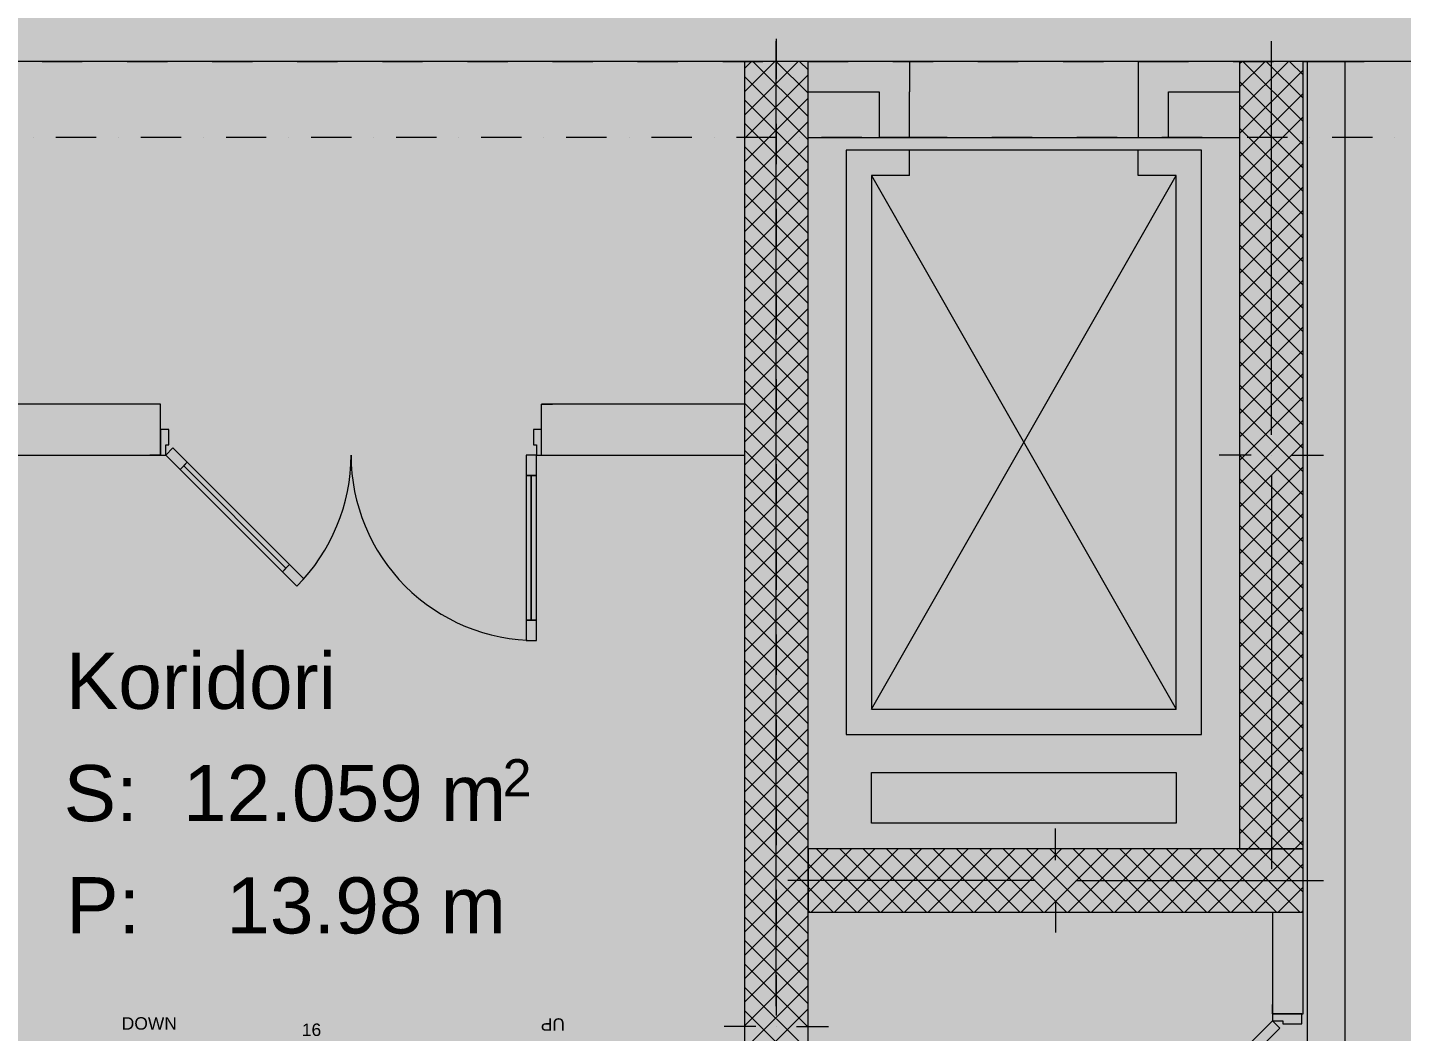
# Model space of a CAD drawing. Header units: centimetres. Extents: x -6805 to 4309, y -7338 to 617.
# Drawn here: x -4288 to -3747, y -1211 to -815 of the extents above; entities that cross this region are included whole.
import ezdxf

# ---------------------------------------------------------------- set-up
doc = ezdxf.new("R2010")
doc.units = ezdxf.units.CM
for name, color, linetype in [('PDF_ - DEPO_MOREA', 7, 'Continuous'), ('PDF_- GARAZHE', 7, 'Continuous'), ('PDF_A - Fill Zone', 7, 'Continuous'), ('PDF_A - Muret', 7, 'Continuous'), ('PDF_A - Shtyllat', 7, 'Continuous'), ('PDF_Text', 7, 'Continuous')]:
    doc.layers.add(name, color=color, linetype=linetype)
for name, color, linetype, true_color in [('PDF_065 Möbel Einrichtung', 7, 'Continuous', 0x7f7f7f), ('PDF_2D Drafting - General', 7, 'Continuous', 0x7f7f7f), ('PDF_A - Akset', 7, 'Continuous', 0xfd4435), ('PDF_A - Pllaka Themel', 7, 'Continuous', 0x7f7f7f), ('PDF_A -Polyline', 7, 'Continuous', 0x7f7f7f), ('PDF_A1 - Bodrumi -1', 7, 'Continuous', 0x7f7f7f), ('PDF_Solid Fills', 7, 'Continuous', 0x029e21), ('PDF_Structural - Stair & Railing', 171, 'Continuous', 0xaaaaff)]:
    doc.layers.add(name, color=color, linetype=linetype, true_color=true_color)
doc.styles.add('PDF Arial', font='')
doc.styles.get('PDF Arial').set_extended_font_data('Arial')

msp = doc.modelspace()

# ---------------------------------------------------------------- hatches: boundary and pattern name
at = {"layer": 'PDF_A - Fill Zone', "true_color": 0x93a0c6, "transparency": 33554559}
msp.add_hatch(color=253, dxfattribs=at).paths.add_polyline_path([(-5652.02, -828.73), (-5652.02, -308.22), (-2934.75, -308.22), (-2934.75, -828.73), (-3797.97, -828.73), (-3797.97, -1151.51), (-3993.14, -1151.51), (-3993.14, -1589.37), (-4328.42, -1589.37), (-4328.42, -1061.43), (-4503.56, -1061.43), (-4503.56, -828.73)])
at = {"layer": 'PDF_A - Muret', "true_color": 0xffffff, "transparency": 33554559}
for points in [[(-4235.84, -973.85), (-4232.63, -973.85), (-4232.63, -979.86), (-4233.83, -979.86), (-4233.83, -983.86), (-4235.84, -983.86)], [(-4088.91, -973.85), (-4085.72, -973.85), (-4085.72, -983.86), (-4087.71, -983.86), (-4087.71, -979.86), (-4088.91, -979.86)], [(-3785.96, -1204.05), (-3785.96, -1208.05), (-3793.47, -1208.05), (-3793.47, -1206.86), (-3797.47, -1206.86), (-3797.47, -1204.05)]]:
    msp.add_hatch(color=7, dxfattribs=at).paths.add_polyline_path(points)
at = {"layer": 'PDF_A - Pllaka Themel', "true_color": 0xd5d5d5, "transparency": 33554559}
h = msp.add_hatch(color=254, dxfattribs=at)
h.paths.add_polyline_path([(-5581.92, -878.77), (-5581.92, -838.74), (-5656.99, -838.74), (-5656.99, -378.27), (-5641.97, -378.27), (-5641.97, 287.29), (-2884.66, 287.29), (-432.6, 287.29), (-419.79, 287.29), (978.3, 287.29), (978.3, -308.22), (1644.1, -308.22), (1644.1, -1142.36), (931.04, -1302.36), (1552.22, -1164.4), (1863.25, -2555.08), (1863.27, -2555.07), (2158.71, -3867.26), (2155.22, -3868.03), (2646.93, -6059.23), (2017.8, -6200.41), (2017.67, -6199.86), (-1597.03, -7011.01), (-1702.67, -6540.31), (-1846.28, -6572.52), (-1976.98, -6060.13), (-1982.53, -5964.43), (-1838.96, -5932.29), (-2055.74, -4966.25), (-2419.29, -4966.25), (-2929.7, -4966.25), (-2929.7, -2144.79), (-2909.68, -2144.79), (-2904.73, -1595.67), (-4731.2, -1619.36), (-4671.15, -1619.36), (-4671.15, -2159.83), (-5099.03, -2159.81), (-5102.54, -2159.76), (-5106.05, -2159.61), (-5109.55, -2159.37), (-5113.04, -2159.02), (-5116.52, -2158.59), (-5119.99, -2158.04), (-5123.44, -2157.41), (-5126.87, -2156.67), (-5130.27, -2155.85), (-5133.66, -2154.92), (-5137.02, -2153.9), (-5140.35, -2152.79), (-5143.64, -2151.59), (-5146.9, -2150.29), (-5150.13, -2148.9), (-5153.31, -2147.42), (-5156.45, -2145.85), (-5159.54, -2144.2), (-5162.59, -2142.46), (-5165.59, -2140.63), (-5168.53, -2138.72), (-5171.42, -2136.74), (-5174.26, -2134.66), (-5177.03, -2132.51), (-5179.74, -2130.29), (-5182.39, -2127.99), (-5184.97, -2125.61), (-5187.49, -2123.17), (-5189.94, -2120.65), (-5192.31, -2118.06), (-5194.61, -2115.42), (-5196.84, -2112.71), (-5198.99, -2109.93), (-5201.06, -2107.1), (-5203.05, -2104.21), (-5204.96, -2101.26), (-5206.78, -2098.27), (-5208.52, -2095.21), (-5210.18, -2092.12), (-5211.74, -2088.99), (-5213.22, -2085.8), (-5214.61, -2082.58), (-5215.9, -2079.32), (-5217.11, -2076.02), (-5218.22, -2072.69), (-5219.24, -2069.33), (-5220.16, -2065.95), (-5220.99, -2062.55), (-5221.72, -2059.11), (-5222.36, -2055.66), (-5222.9, -2052.19), (-5223.34, -2048.71), (-5223.69, -2045.22), (-5223.93, -2041.71), (-5224.08, -2038.21), (-5224.13, -2034.71), (-5224.12, -1589.37), (-5276.67, -1564.36), (-5842.14, -1564.36), (-5842.14, -878.77)])
h.paths.add_polyline_path([(-1884.8, -2746.4), (-1725.78, -2754.1), (-263.28, -2617.91), (-272.05, -2578.85), (-296.78, -2580.25), (-343.47, -2075.77), (-1348.13, -2129.78), (-1534.78, -2147.18), (-1533.4, -2162.02), (-1836.78, -2167.48), (-1836.78, -2147.45), (-1876.81, -2147.45), (-1876.81, -2187.49), (-1531.07, -2187.03), (-1493.33, -2681.24), (-1884.8, -2706.36)])
h.paths.add_polyline_path([(-452.61, -1589.37), (-91.92, -1583.39), (-92.31, -1174.02), (283, -1174.02), (283, -828.73), (-419.79, -828.73), (-427.6, -828.73), (-452.61, -828.73)])
h.paths.add_polyline_path([(413.21, -3713.81), (401.11, -3715.64), (389.02, -3717.55), (376.94, -3719.54), (364.87, -3721.61), (352.83, -3723.77), (340.79, -3726.01), (328.77, -3728.32), (316.77, -3730.71), (304.78, -3733.18)])
at = {"layer": 'PDF_A - Pllaka Themel', "true_color": 0xbfbfbf, "transparency": 33554559}
h = msp.add_hatch(color=9, dxfattribs=at)
h.paths.add_polyline_path([(-5637.01, -378.27), (-5637.01, -315.22), (-447.66, -308.19), (-447.66, -308.22), (963.52, -308.22), (963.52, -763.68), (936, -763.68), (936, -863.76), (963.52, -863.76), (964.76, -1337.14), (925.69, -1345.91), (892.3, -1353.4), (988.45, -1782.56), (1104.37, -2300.85), (1195.01, -2706.12), (1170.59, -2711.59), (1193.36, -2813.05), (1455.74, -3983.06), (1827.47, -5638.02), (1828.36, -5640.74), (1829.15, -5643.5), (1829.85, -5646.27), (1830.45, -5649.07), (1830.96, -5651.88), (1831.36, -5654.72), (1831.66, -5657.56), (1831.87, -5660.41), (1831.97, -5663.28), (1831.97, -5666.14), (1831.89, -5669), (1831.69, -5671.85), (1831.39, -5674.7), (1831, -5677.54), (1830.51, -5680.35), (1829.92, -5683.16), (1829.24, -5685.93), (1828.46, -5688.68), (1827.57, -5691.41), (1826.6, -5694.1), (1825.54, -5696.75), (1824.38, -5699.37), (1823.12, -5701.94), (1821.78, -5704.47), (1820.36, -5706.95), (1818.84, -5709.39), (1817.26, -5711.76), (1815.57, -5714.08), (1813.81, -5716.34), (1811.98, -5718.54), (1810.07, -5720.67), (1808.09, -5722.73), (1806.03, -5724.72), (1803.91, -5726.64), (1801.72, -5728.48), (1799.47, -5730.25), (1797.16, -5731.93), (1794.79, -5733.54), (1792.36, -5735.06), (1789.88, -5736.5), (1787.36, -5737.84), (1784.8, -5739.1), (1782.18, -5740.27), (1779.53, -5741.34), (1776.84, -5742.32), (-1865.84, -6559.76), (-1972.03, -6060.13), (1187.39, -5351.16), (1189.51, -5350.66), (1191.61, -5350.07), (1193.68, -5349.39), (1195.73, -5348.62), (1197.73, -5347.75), (1199.69, -5346.8), (1201.61, -5345.77), (1203.49, -5344.64), (1205.3, -5343.44), (1207.07, -5342.15), (1208.77, -5340.79), (1210.42, -5339.35), (1212, -5337.85), (1213.51, -5336.27), (1214.94, -5334.62), (1216.3, -5332.92), (1217.59, -5331.15), (1218.79, -5329.34), (1219.92, -5327.46), (1220.96, -5325.54), (1221.91, -5323.58), (1222.78, -5321.58), (1223.55, -5319.53), (1224.23, -5317.46), (1224.82, -5315.36), (1225.32, -5313.24), (1225.72, -5311.09), (1226.02, -5308.93), (1226.23, -5306.75), (1226.34, -5304.58), (1226.35, -5302.4), (1226.28, -5300.21), (1226.1, -5298.04), (1225.82, -5295.88), (1225.45, -5293.73), (1224.97, -5291.59), (967.71, -4147.99), (967.16, -4145.82), (966.5, -4143.68), (965.76, -4141.58), (964.92, -4139.51), (963.99, -4137.47), (962.97, -4135.49), (961.86, -4133.55), (960.67, -4131.65), (959.39, -4129.82), (958.04, -4128.05), (956.6, -4126.34), (955.09, -4124.68), (953.5, -4123.11), (951.86, -4121.6), (950.14, -4120.18), (948.36, -4118.82), (946.52, -4117.55), (944.63, -4116.36), (942.68, -4115.26), (940.7, -4114.24), (938.66, -4113.31), (936.59, -4112.48), (934.48, -4111.74), (932.34, -4111.1), (930.17, -4110.55), (927.98, -4110.1), (925.78, -4109.75), (923.56, -4109.49), (921.33, -4109.34), (919.09, -4109.28), (916.86, -4109.32), (914.63, -4109.47), (912.41, -4109.71), (910.2, -4110.05), (908.01, -4110.49), (526.4, -4196.13), (467.81, -4209.28), (455.58, -4213.1), (443.37, -4217.02), (431.2, -4221.04), (419.06, -4225.14), (406.95, -4229.34), (394.87, -4233.64), (382.82, -4238.02), (370.82, -4242.51), (358.84, -4247.08), (346.9, -4251.74), (335, -4256.5), (323.13, -4261.35), (311.3, -4266.29), (299.52, -4271.32), (287.76, -4276.44), (276.06, -4281.65), (264.38, -4286.96), (252.76, -4292.35), (241.17, -4297.83), (229.62, -4303.41), (218.13, -4309.06), (206.67, -4314.81), (195.26, -4320.65), (183.89, -4326.58), (172.57, -4332.6), (161.3, -4338.69), (150.07, -4344.88), (138.9, -4351.16), (127.76, -4357.52), (116.69, -4363.96), (105.66, -4370.49), (94.67, -4377.1), (83.75, -4383.8), (72.87, -4390.59), (62.05, -4397.46), (51.28, -4404.41), (40.57, -4411.44), (29.91, -4418.56), (19.3, -4425.76), (8.75, -4433.04), (-1.74, -4440.41), (-13.44, -4447.77), (-25.18, -4455.07), (-36.98, -4462.26), (-48.83, -4469.39), (-60.73, -4476.42), (-72.67, -4483.38), (-84.67, -4490.25), (-96.72, -4497.03), (-108.81, -4503.72), (-120.96, -4510.33), (-133.14, -4516.85), (-145.38, -4523.29), (-157.66, -4529.64), (-169.99, -4535.9), (-182.35, -4542.07), (-194.77, -4548.16), (-207.22, -4554.16), (-219.72, -4560.06), (-232.26, -4565.88), (-244.84, -4571.62), (-257.46, -4577.25), (-270.12, -4582.81), (-282.82, -4588.26), (-295.56, -4593.64), (-308.33, -4598.91), (-321.15, -4604.1), (-333.99, -4609.2), (-346.88, -4614.21), (-359.81, -4619.12), (-372.76, -4623.95), (-385.74, -4628.67), (-398.77, -4633.31), (-411.82, -4637.86), (-424.92, -4642.31), (-438.03, -4646.67), (-451.18, -4650.93), (-464.37, -4655.11), (-477.57, -4659.18), (-490.81, -4663.17), (-2040.76, -5010.98), (-2050.79, -4966.25), (-2414.34, -4966.25), (-2414.34, -4749.36), (-2414.57, -2387.78), (-2414.58, -2276.48), (-2415.05, -2272.78), (-2415.63, -2269.1), (-2416.31, -2265.43), (-2417.08, -2261.78), (-2417.93, -2258.14), (-2418.89, -2254.54), (-2419.94, -2250.96), (-2421.09, -2247.41), (-2422.32, -2243.88), (-2423.65, -2240.39), (-2425.06, -2236.94), (-2426.57, -2233.53), (-2428.15, -2230.15), (-2429.84, -2226.82), (-2431.6, -2223.53), (-2433.45, -2220.29), (-2435.38, -2217.11), (-2437.39, -2213.97), (-2439.5, -2210.88), (-2441.67, -2207.85), (-2443.93, -2204.87), (-2446.26, -2201.96), (-2448.66, -2199.11), (-2451.13, -2196.32), (-2453.69, -2193.59), (-2456.31, -2190.94), (-2459, -2188.35), (-2461.74, -2185.84), (-2464.57, -2183.38), (-2467.45, -2181.02), (-2470.39, -2178.72), (-2473.38, -2176.5), (-2476.44, -2174.36), (-2479.55, -2172.3), (-2482.72, -2170.32), (-2485.93, -2168.43), (-2489.19, -2166.61), (-2492.5, -2164.89), (-2495.85, -2163.24), (-2499.24, -2161.69), (-2502.68, -2160.23), (-2506.15, -2158.85), (-2509.65, -2157.57), (-2513.18, -2156.38), (-2904.72, -2164.81), (-2899.72, -1589.37), (-2414.31, -1589.37), (-2414.31, -828.73), (-4726.25, -828.73), (-4726.25, -1619.36), (-5219.16, -1619.35), (-5219.16, -2036.14), (-5219.17, -2034.71), (-5219.16, -1589.37), (-5271.71, -1564.36), (-5253.39, -1564.36), (-5253.39, -878.77), (-5576.97, -878.77), (-5576.97, -838.74), (-5652.02, -838.74), (-5652.02, -378.27)])
h.paths.add_polyline_path([(-1883.87, -1589.37), (-1863.84, -1589.37), (-1863.84, -1634.38), (-1863.88, -1634.38), (-1863.88, -2147.18), (-1836.55, -2147.45), (-1871.85, -2147.45), (-1871.85, -2187.49), (-1831.82, -2187.43), (-1831.82, -2147.5), (-1529.51, -2150.6), (-1526.54, -2182.48), (-1488.38, -2681.24), (-1718.52, -2706.37), (-1879.85, -2706.36), (-1879.85, -2746.4), (-1720.83, -2754.1), (-221.28, -2598.22), (-135.83, -2979.09), (-1425.42, -3268.45), (-1880.43, -3268.45), (-1873.52, -4356.82), (-1873.76, -4358.94), (-1873.89, -4361.07), (-1873.93, -4363.2), (-1873.88, -4365.33), (-1873.71, -4367.46), (-1873.46, -4369.58), (-1873.11, -4371.68), (-1872.67, -4373.76), (-1872.13, -4375.84), (-1871.5, -4377.87), (-1870.77, -4379.88), (-1869.95, -4381.85), (-1869.05, -4383.78), (-1868.06, -4385.67), (-1866.97, -4387.5), (-1865.81, -4389.3), (-1864.58, -4391.03), (-1863.26, -4392.71), (-1861.87, -4394.32), (-1860.39, -4395.87), (-1858.86, -4397.35), (-1857.26, -4398.76), (-1855.59, -4400.1), (-1853.87, -4401.36), (-1852.09, -4402.54), (-1850.27, -4403.63), (-1848.39, -4404.64), (-1846.46, -4405.56), (-1844.51, -4406.4), (-1842.5, -4407.15), (-1840.47, -4407.79), (-1838.41, -4408.35), (-1836.33, -4408.82), (-1834.23, -4409.19), (-1832.12, -4409.47), (-1829.99, -4409.65), (-1827.86, -4409.72), (-1825.73, -4409.7), (-1823.6, -4409.59), (-1821.48, -4409.38), (-1819.37, -4409.07), (-657.92, -4148.44), (-657.8, -4148.96), (-640.87, -4142.08), (-623.98, -4135.12), (-607.12, -4128.08), (-590.3, -4120.94), (-573.52, -4113.7), (-556.78, -4106.38), (-540.08, -4098.97), (-523.41, -4091.48), (-506.79, -4083.89), (-490.21, -4076.22), (-473.66, -4068.46), (-457.17, -4060.61), (-440.7, -4052.67), (-424.29, -4044.65), (-407.92, -4036.54), (-391.58, -4028.34), (-375.3, -4020.05), (-359.06, -4011.68), (-342.86, -4003.22), (-326.71, -3994.68), (-310.6, -3986.05), (-294.54, -3977.33), (-278.53, -3968.52), (-262.57, -3959.64), (-246.65, -3950.67), (-230.77, -3941.62), (-214.95, -3932.48), (-199.18, -3923.26), (-183.46, -3913.95), (-171.76, -3907.67), (-160.01, -3901.48), (-148.21, -3895.39), (-136.38, -3889.37), (-124.5, -3883.45), (-112.58, -3877.6), (-100.62, -3871.85), (-88.61, -3866.18), (-76.56, -3860.6), (-64.48, -3855.1), (-52.35, -3849.7), (-40.19, -3844.39), (-27.98, -3839.16), (-15.74, -3834.02), (-3.46, -3828.97), (8.86, -3824), (21.21, -3819.14), (33.59, -3814.35), (46.01, -3809.67), (58.47, -3805.06), (70.95, -3800.56), (83.47, -3796.14), (96.03, -3791.81), (108.6, -3787.57), (121.22, -3783.42), (133.86, -3779.37), (146.53, -3775.41), (159.23, -3771.54), (171.96, -3767.76), (184.72, -3764.08), (197.49, -3760.49), (210.3, -3756.99), (223.14, -3753.59), (235.99, -3750.28), (248.88, -3747.06), (261.78, -3743.94), (274.7, -3740.9), (287.65, -3737.97), (300.62, -3735.12), (313.61, -3732.38), (326.61, -3729.72), (339.65, -3727.16), (352.69, -3724.7), (365.76, -3722.33), (378.83, -3720.06), (391.93, -3717.88), (405.04, -3715.79), (418.17, -3713.81), (787.26, -3630.98), (789.38, -3630.46), (791.47, -3629.84), (793.53, -3629.14), (795.57, -3628.34), (797.56, -3627.45), (799.52, -3626.48), (801.42, -3625.43), (803.29, -3624.3), (805.1, -3623.08), (806.86, -3621.79), (808.55, -3620.42), (810.19, -3618.97), (811.77, -3617.46), (813.27, -3615.88), (814.71, -3614.24), (816.07, -3612.54), (817.36, -3610.77), (818.57, -3608.95), (819.69, -3607.09), (820.73, -3605.17), (821.69, -3603.21), (822.57, -3601.21), (823.36, -3599.18), (824.06, -3597.11), (824.66, -3595.01), (825.17, -3592.89), (825.6, -3590.75), (825.93, -3588.6), (826.16, -3586.43), (826.3, -3584.25), (826.34, -3582.06), (826.3, -3579.89), (826.14, -3577.71), (825.91, -3575.54), (825.57, -3573.38), (825.14, -3571.24), (681.41, -2927.91), (734.37, -2916.03), (711.61, -2814.58), (658.74, -2826.44), (287.95, -1174.02), (287.95, -828.73), (-447.66, -828.73), (-1883.87, -828.73)])

# ---------------------------------------------------------------- linework, layer by layer
at = {"layer": 'PDF_ - DEPO_MOREA', "color": 104, "true_color": 0x029e21, "transparency": 33554559}
msp.add_solid([(-3980.63, -1577.36), (-3980.63, -1164.01), (-3797.47, -1577.36), (-3797.47, -1164.01)], dxfattribs=at)
at = {"layer": 'PDF_- GARAZHE', "color": 254, "true_color": 0xccccff, "transparency": 33554559}
msp.add_solid([(-3785.78, -1369.19), (-3785.78, -828.73), (-3340.51, -1369.19), (-3340.51, -828.73)], dxfattribs=at)
at = {"layer": 'PDF_065 Möbel Einrichtung', "lineweight": 0}
for points in [[(-3768.81, -828.73), (-3783.82, -828.73)], [(-3783.82, -828.73), (-3783.82, -1369.19)], [(-3768.81, -1369.19), (-3768.81, -828.73)]]:
    msp.add_lwpolyline(points, dxfattribs=at)
at = {"layer": 'PDF_065 Möbel Einrichtung', "color": 7, "true_color": 0xffffff, "transparency": 33554559}
msp.add_solid([(-3768.81, -828.73), (-3768.81, -1369.19), (-3783.82, -828.73), (-3783.82, -1369.19)], dxfattribs=at)
at = {"layer": 'PDF_2D Drafting - General', "lineweight": 0}
for points in [[(-3825.49, -863.76), (-3965.61, -863.76)], [(-3965.61, -863.76), (-3965.61, -1093.96)], [(-3940.59, -873.77), (-3940.59, -863.76)], [(-3850.52, -873.77), (-3850.52, -863.76)], [(-3825.49, -1093.96), (-3825.49, -863.76)], [(-3940.59, -873.77), (-3955.6, -873.77)], [(-3955.6, -873.77), (-3955.6, -1083.95)], [(-3955.6, -1083.95), (-3835.51, -873.77)], [(-3955.6, -873.77), (-3835.51, -1083.95)], [(-3835.51, -873.77), (-3850.52, -873.77)], [(-3835.51, -1083.95), (-3835.51, -873.77)], [(-3955.6, -1083.95), (-3835.51, -1083.95)], [(-3965.61, -1093.96), (-3825.49, -1093.96)], [(-3955.6, -1108.97), (-3835.51, -1108.97)], [(-3955.6, -1128.99), (-3955.6, -1108.97)], [(-3835.51, -1108.97), (-3835.51, -1128.99)], [(-3835.51, -1128.99), (-3955.6, -1128.99)]]:
    msp.add_lwpolyline(points, dxfattribs=at)
at = {"layer": 'PDF_2D Drafting - General', "color": 7, "true_color": 0xf7f7f7, "transparency": 33554559}
msp.add_solid([(-3955.6, -1108.97), (-3835.51, -1108.97), (-3955.6, -1128.99), (-3835.51, -1128.99)], dxfattribs=at)
at = {"layer": 'PDF_A - Akset', "lineweight": 0}
for points in [[(-3993.14, -819.8), (-3993.14, -835.69)], [(-3993.14, -844.52), (-3993.14, -844.52)], [(-3993.14, -853.35), (-3993.14, -869.24)], [(-4285.98, -858.76), (-4285.98, -858.76)], [(-4261.26, -858.76), (-4277.15, -858.76)], [(-4252.44, -858.76), (-4252.44, -858.76)], [(-4227.72, -858.76), (-4243.62, -858.76)], [(-4218.9, -858.76), (-4218.9, -858.76)], [(-4194.18, -858.76), (-4210.07, -858.76)], [(-4185.35, -858.76), (-4185.35, -858.76)], [(-4160.64, -858.76), (-4176.53, -858.76)], [(-4151.82, -858.76), (-4151.82, -858.76)], [(-4127.1, -858.76), (-4142.98, -858.76)], [(-4118.27, -858.76), (-4118.27, -858.76)], [(-4093.55, -858.76), (-4109.44, -858.76)], [(-4084.73, -858.76), (-4084.73, -858.76)], [(-4060.02, -858.76), (-4075.91, -858.76)], [(-4051.18, -858.76), (-4051.18, -858.76)], [(-4026.47, -858.76), (-4042.36, -858.76)], [(-4017.64, -858.76), (-4017.64, -858.76)], [(-3992.93, -858.76), (-4008.82, -858.76)], [(-3984.11, -858.76), (-3984.11, -858.76)], [(-3959.39, -858.76), (-3975.27, -858.76)], [(-3950.56, -858.76), (-3950.56, -858.76)], [(-3925.84, -858.76), (-3941.74, -858.76)], [(-3917.02, -858.76), (-3917.02, -858.76)], [(-3892.31, -858.76), (-3908.19, -858.76)], [(-3883.47, -858.76), (-3883.47, -858.76)], [(-3858.76, -858.76), (-3874.65, -858.76)], [(-3849.94, -858.76), (-3849.94, -858.76)], [(-3825.22, -858.76), (-3841.11, -858.76)], [(-3816.39, -858.76), (-3816.39, -858.76)], [(-3791.67, -858.76), (-3807.56, -858.76)], [(-3782.85, -858.76), (-3782.85, -858.76)], [(-3758.14, -858.76), (-3774.03, -858.76)], [(-3749.31, -858.76), (-3749.31, -858.76)], [(-3993.14, -878.06), (-3993.14, -878.06)], [(-3993.14, -886.88), (-3993.14, -902.77)], [(-3993.14, -911.6), (-3993.14, -911.6)], [(-3993.14, -920.43), (-3993.14, -936.32)], [(-3993.14, -945.15), (-3993.14, -945.15)], [(-3993.14, -953.97), (-3993.14, -969.86)], [(-3993.14, -978.68), (-3993.14, -978.68)], [(-3993.14, -987.52), (-3993.14, -1003.4)], [(-3993.14, -1012.23), (-3993.14, -1012.23)], [(-3993.14, -1021.06), (-3993.14, -1036.95)], [(-3993.14, -1045.77), (-3993.14, -1045.77)], [(-3993.14, -1054.59), (-3993.14, -1070.48)], [(-3993.14, -1079.32), (-3993.14, -1079.32)], [(-3993.14, -1088.14), (-3993.14, -1104.03)], [(-3993.14, -1112.86), (-3993.14, -1112.86)], [(-3993.14, -1121.68), (-3993.14, -1137.57)], [(-3993.14, -1146.39), (-3993.14, -1146.39)], [(-3993.14, -1155.23), (-3993.14, -1171.11)], [(-3993.14, -1179.94), (-3993.14, -1179.94)], [(-3993.14, -1188.76), (-3993.14, -1204.65)]]:
    msp.add_lwpolyline(points, dxfattribs=at)
at = {"layer": 'PDF_A - Akset', "color": 21, "lineweight": 0, "true_color": 0xff9955}
for points in [[(-4282.61, -828.73), (-4266.72, -828.73)], [(-4257.89, -828.73), (-4257.89, -828.73)], [(-4249.06, -828.73), (-4233.18, -828.73)], [(-4224.35, -828.73), (-4224.35, -828.73)], [(-4215.52, -828.73), (-4199.63, -828.73)], [(-4190.81, -828.73), (-4190.81, -828.73)], [(-4181.99, -828.73), (-4166.09, -828.73)], [(-4157.27, -828.73), (-4157.27, -828.73)], [(-4148.44, -828.73), (-4132.55, -828.73)], [(-4123.72, -828.73), (-4123.72, -828.73)], [(-4114.9, -828.73), (-4099.01, -828.73)], [(-4090.19, -828.73), (-4090.19, -828.73)], [(-4081.35, -828.73), (-4065.47, -828.73)], [(-4056.64, -828.73), (-4056.64, -828.73)], [(-4047.81, -828.73), (-4031.92, -828.73)], [(-4023.1, -828.73), (-4023.1, -828.73)], [(-4014.27, -828.73), (-3998.39, -828.73)], [(-3989.55, -828.73), (-3989.55, -828.73)], [(-3980.73, -828.73), (-3964.84, -828.73)], [(-3956.01, -828.73), (-3956.01, -828.73)], [(-3947.19, -828.73), (-3931.3, -828.73)], [(-3922.48, -828.73), (-3922.48, -828.73)], [(-3913.64, -828.73), (-3897.75, -828.73)], [(-3888.93, -828.73), (-3888.93, -828.73)], [(-3880.11, -828.73), (-3864.21, -828.73)], [(-3855.39, -828.73), (-3855.39, -828.73)], [(-3846.56, -828.73), (-3830.68, -828.73)], [(-3821.84, -828.73), (-3821.84, -828.73)], [(-3813.02, -828.73), (-3797.13, -828.73)], [(-3788.31, -828.73), (-3788.31, -828.73)], [(-3779.48, -828.73), (-3763.59, -828.73)], [(-3754.76, -828.73), (-3754.76, -828.73)]]:
    msp.add_lwpolyline(points, dxfattribs=at)
at = {"layer": 'PDF_A - Muret', "lineweight": 0}
for points in [[(-3940.59, -828.73), (-3980.63, -828.73)], [(-3940.59, -828.73), (-3940.59, -840.74)], [(-3850.52, -828.73), (-3838.51, -828.73)], [(-3850.52, -828.73), (-3850.52, -858.76)], [(-3810.48, -828.73), (-3838.51, -828.73)], [(-3980.63, -840.74), (-3952.61, -840.74)], [(-3952.61, -840.74), (-3952.61, -858.76)], [(-3940.59, -858.76), (-3940.59, -840.74)], [(-3838.51, -858.76), (-3838.51, -840.74)], [(-3838.51, -840.74), (-3810.48, -840.74)], [(-3940.59, -858.76), (-3952.61, -858.76)], [(-3850.52, -858.76), (-3838.51, -858.76)], [(-4235.84, -963.85), (-4315.91, -963.85)], [(-4235.84, -963.85), (-4240.15, -963.85)], [(-4235.84, -973.85), (-4235.84, -963.85)], [(-4085.72, -963.85), (-4081.41, -963.85)], [(-4085.72, -973.85), (-4085.72, -963.85)], [(-4005.64, -963.85), (-4085.72, -963.85)], [(-4235.84, -983.86), (-4235.84, -973.85)], [(-4085.72, -983.86), (-4085.72, -973.85)], [(-4315.91, -983.86), (-4235.84, -983.86)], [(-4235.84, -983.86), (-4240.15, -983.86)], [(-4085.72, -983.86), (-4081.41, -983.86)], [(-4085.72, -983.86), (-4005.64, -983.86)], [(-3797.47, -1164.01), (-3797.47, -1204.05)], [(-3785.47, -1204.05), (-3785.47, -1164.01)], [(-3797.47, -1204.05), (-3797.47, -1200.34)], [(-3785.47, -1204.05), (-3785.47, -1200.34)], [(-3797.47, -1204.05), (-3785.96, -1204.05)], [(-3785.96, -1204.05), (-3785.47, -1204.05)]]:
    msp.add_lwpolyline(points, dxfattribs=at)
at = {"layer": 'PDF_A - Muret', "color": 11, "lineweight": 0, "true_color": 0xfd8379}
for points in [[(-4235.84, -963.85), (-4240.15, -963.85)], [(-4235.84, -963.85), (-4240.15, -963.85)], [(-4235.84, -973.85), (-4235.84, -963.85)], [(-4235.84, -973.85), (-4235.84, -963.85)], [(-4085.72, -973.85), (-4085.72, -963.85)], [(-4085.72, -973.85), (-4085.72, -963.85)], [(-4085.72, -963.85), (-4081.41, -963.85)], [(-4085.72, -963.85), (-4081.41, -963.85)], [(-4235.84, -973.85), (-4235.84, -983.86)], [(-4232.63, -973.85), (-4235.84, -973.85)], [(-4235.84, -983.86), (-4235.84, -973.85)], [(-4235.84, -983.86), (-4235.84, -973.85)], [(-4232.63, -979.86), (-4232.63, -973.85)], [(-4088.91, -973.85), (-4088.91, -979.86)], [(-4085.72, -973.85), (-4088.91, -973.85)], [(-4085.72, -983.86), (-4085.72, -973.85)], [(-4085.72, -983.86), (-4085.72, -973.85)], [(-4085.72, -983.86), (-4085.72, -973.85)], [(-4233.83, -983.86), (-4233.83, -979.86)], [(-4233.83, -979.86), (-4232.63, -979.86)], [(-4088.91, -979.86), (-4087.71, -979.86)], [(-4087.71, -979.86), (-4087.71, -983.86)], [(-4235.84, -983.86), (-4240.15, -983.86)], [(-4235.84, -983.86), (-4240.15, -983.86)], [(-4235.84, -983.86), (-4233.83, -983.86)], [(-4233.83, -983.86), (-4231.01, -981.03)], [(-4228.18, -989.52), (-4233.83, -983.86)], [(-4231.01, -981.03), (-4225.34, -986.7)], [(-4091.72, -983.86), (-4091.72, -991.87)], [(-4087.71, -983.86), (-4091.72, -983.86)], [(-4087.71, -983.86), (-4085.72, -983.86)], [(-4087.71, -991.87), (-4087.71, -983.86)], [(-4085.72, -983.86), (-4081.41, -983.86)], [(-4085.72, -983.86), (-4081.41, -983.86)], [(-4225.34, -986.7), (-4228.18, -989.52)], [(-4228.18, -989.52), (-4226.76, -988.11)], [(-4187.83, -1029.86), (-4228.18, -989.52)], [(-4226.76, -988.11), (-4225.34, -986.7)], [(-4226.76, -988.11), (-4186.43, -1028.45)], [(-4186.43, -1028.45), (-4226.76, -988.11)], [(-4186.43, -1028.45), (-4226.76, -988.11)], [(-4225.34, -986.7), (-4185.01, -1027.03)], [(-4089.72, -991.87), (-4091.72, -991.87)], [(-4091.72, -991.87), (-4091.72, -1048.92)], [(-4091.72, -991.87), (-4087.71, -991.87)], [(-4087.71, -991.87), (-4089.72, -991.87)], [(-4089.72, -991.87), (-4089.72, -1048.92)], [(-4089.72, -1048.92), (-4089.72, -991.87)], [(-4089.72, -1048.92), (-4089.72, -991.87)], [(-4087.71, -1048.92), (-4087.71, -991.87)], [(-4187.83, -1029.86), (-4185.01, -1027.03)], [(-4186.43, -1028.45), (-4187.83, -1029.86)], [(-4185.01, -1027.03), (-4186.43, -1028.45)], [(-4185.01, -1027.03), (-4179.34, -1032.7)], [(-4182.18, -1035.53), (-4187.83, -1029.86)], [(-4179.34, -1032.7), (-4182.18, -1035.53)], [(-4091.72, -1048.92), (-4089.72, -1048.92)], [(-4087.71, -1048.92), (-4091.72, -1048.92)], [(-4091.72, -1048.92), (-4091.72, -1056.92)], [(-4089.72, -1048.92), (-4087.71, -1048.92)], [(-4087.71, -1056.92), (-4087.71, -1048.92)], [(-4091.72, -1056.92), (-4087.71, -1056.92)]]:
    msp.add_lwpolyline(points, dxfattribs=at)
at = {"layer": 'PDF_A - Muret', "color": 8, "lineweight": 0, "true_color": 0x7f7f7f}
for points in [[(-3797.47, -1204.05), (-3797.47, -1200.34)], [(-3797.47, -1204.05), (-3797.47, -1200.34)], [(-3785.47, -1204.05), (-3785.47, -1200.34)], [(-3785.47, -1204.05), (-3785.47, -1200.34)], [(-3850.12, -1259.5), (-3797.47, -1206.86)], [(-3785.96, -1204.05), (-3797.47, -1204.05)], [(-3797.47, -1204.05), (-3797.47, -1206.86)], [(-3797.47, -1204.05), (-3785.96, -1204.05)], [(-3797.47, -1204.05), (-3785.96, -1204.05)], [(-3797.47, -1206.86), (-3793.47, -1206.86)], [(-3797.47, -1206.86), (-3794.64, -1209.68)], [(-3793.47, -1206.86), (-3793.47, -1208.05)], [(-3785.96, -1208.05), (-3785.96, -1204.05)], [(-3785.96, -1204.05), (-3785.47, -1204.05)], [(-3785.96, -1204.05), (-3785.47, -1204.05)], [(-3794.64, -1209.68), (-3847.3, -1262.33)], [(-3793.47, -1208.05), (-3785.96, -1208.05)]]:
    msp.add_lwpolyline(points, dxfattribs=at)
at = {"layer": 'PDF_A - Muret', "color": 11, "lineweight": 0, "true_color": 0xfd8379}
for centre, radius, start, end in [((-4233.85, -983.86), 73.07, 315.0004, 359.9961), ((-4087.73, -983.88), 73.05, 179.9871, 270.0127)]:
    msp.add_arc(centre, radius, start, end, dxfattribs=at)
at = {"layer": 'PDF_A - Muret', "transparency": 33554559}
for points in [[(-3952.61, -828.73), (-3952.61, -840.74), (-3980.63, -828.73), (-3980.63, -840.74)], [(-3952.61, -840.74), (-3940.59, -828.73), (-3940.59, -840.74)], [(-3952.61, -840.74), (-3952.61, -828.73), (-3940.59, -828.73)], [(-3838.51, -828.73), (-3838.51, -840.74), (-3850.52, -828.73)], [(-3838.51, -840.74), (-3850.52, -840.74), (-3850.52, -828.73)], [(-3810.48, -828.73), (-3810.48, -840.74), (-3838.51, -828.73), (-3838.51, -840.74)], [(-3952.61, -840.74), (-3940.59, -840.74), (-3952.61, -858.76), (-3940.59, -858.76)], [(-3850.52, -840.74), (-3838.51, -840.74), (-3850.52, -858.76), (-3838.51, -858.76)], [(-4315.91, -983.86), (-4315.91, -963.85), (-4235.84, -983.86), (-4235.84, -963.85)], [(-4085.72, -983.86), (-4085.72, -963.85), (-4005.64, -983.86), (-4005.64, -963.85)], [(-3797.47, -1164.01), (-3785.47, -1164.01), (-3797.47, -1204.05), (-3785.47, -1204.05)]]:
    msp.add_solid(points, dxfattribs=at)
at = {"layer": 'PDF_A - Muret', "color": 7, "true_color": 0xffffff, "transparency": 33554559}
for points in [[(-4231.01, -981.03), (-4225.34, -986.7), (-4233.83, -983.86), (-4228.18, -989.52)], [(-4091.72, -983.86), (-4087.71, -983.86), (-4091.72, -991.87), (-4087.71, -991.87)], [(-4187.83, -1029.86), (-4228.18, -989.52), (-4186.43, -1028.45), (-4226.76, -988.11)], [(-4186.43, -1028.45), (-4226.76, -988.11), (-4185.01, -1027.03), (-4225.34, -986.7)], [(-4089.72, -1048.92), (-4091.72, -1048.92), (-4089.72, -991.87), (-4091.72, -991.87)], [(-4087.71, -1048.92), (-4089.72, -1048.92), (-4087.71, -991.87), (-4089.72, -991.87)], [(-4182.18, -1035.53), (-4187.83, -1029.86), (-4179.34, -1032.7), (-4185.01, -1027.03)], [(-4087.71, -1056.92), (-4091.72, -1056.92), (-4087.71, -1048.92), (-4091.72, -1048.92)], [(-3850.12, -1259.5), (-3797.47, -1206.86), (-3847.3, -1262.33), (-3794.64, -1209.68)]]:
    msp.add_solid(points, dxfattribs=at)
at = {"layer": 'PDF_A - Pllaka Themel', "lineweight": 0}
msp.add_lwpolyline([(-2414.31, -828.73), (-4726.25, -828.73)], dxfattribs=at)
at = {"layer": 'PDF_A - Shtyllat', "lineweight": 0}
for points in [[(-3993.14, -1201.05), (-3993.14, -820.73)], [(-3797.97, -975.86), (-3797.97, -820.73)], [(-4005.64, -849.93), (-3984.46, -828.73)], [(-4005.64, -840.72), (-3993.66, -828.73)], [(-4005.64, -831.53), (-4002.86, -828.73)], [(-3980.63, -828.73), (-4005.64, -828.73)], [(-4005.64, -828.73), (-4005.64, -1589.37)], [(-3980.63, -850.52), (-4002.4, -828.73)], [(-3980.63, -841.31), (-3993.2, -828.73)], [(-3980.63, -832.11), (-3984, -828.73)], [(-3980.63, -1589.37), (-3980.63, -828.73)], [(-3810.48, -847.97), (-3791.26, -828.73)], [(-3810.48, -838.76), (-3800.45, -828.73)], [(-3810.48, -829.56), (-3809.65, -828.73)], [(-3785.47, -828.73), (-3810.48, -828.73)], [(-3810.48, -828.73), (-3810.48, -1139)], [(-3785.47, -852.47), (-3809.2, -828.73)], [(-3785.47, -843.27), (-3800, -828.73)], [(-3785.47, -834.08), (-3790.8, -828.73)], [(-3785.47, -1139), (-3785.47, -828.73)], [(-4005.64, -859.12), (-3980.63, -834.1)], [(-3810.48, -857.16), (-3785.47, -832.15)], [(-3980.63, -859.71), (-4005.64, -834.69)], [(-3785.47, -861.67), (-3810.48, -836.65)], [(-4005.64, -868.32), (-3980.63, -843.3)], [(-3980.63, -868.91), (-4005.64, -843.89)], [(-3810.48, -866.37), (-3785.47, -841.34)], [(-3785.47, -870.87), (-3810.48, -845.85)], [(-4005.64, -877.53), (-3980.63, -852.5)], [(-3980.63, -878.11), (-4005.64, -853.09)], [(-3810.48, -875.56), (-3785.47, -850.54)], [(-3785.47, -880.08), (-3810.48, -855.05)], [(-3810.48, -884.76), (-3785.47, -859.74)], [(-4005.64, -886.72), (-3980.63, -861.71)], [(-3980.63, -887.31), (-4005.64, -862.29)], [(-3785.47, -889.27), (-3810.48, -864.25)], [(-4005.64, -895.93), (-3980.63, -870.9)], [(-3980.63, -896.52), (-4005.64, -871.49)], [(-3810.48, -893.97), (-3785.47, -868.94)], [(-3785.47, -898.47), (-3810.48, -873.45)], [(-4005.64, -905.13), (-3980.63, -880.1)], [(-3980.63, -905.71), (-4005.64, -880.69)], [(-3810.48, -903.16), (-3785.47, -878.15)], [(-3785.47, -907.68), (-3810.48, -882.65)], [(-3810.48, -912.36), (-3785.47, -887.34)], [(-4005.64, -914.32), (-3980.63, -889.31)], [(-3980.63, -914.91), (-4005.64, -889.89)], [(-3785.47, -916.87), (-3810.48, -891.86)], [(-4005.64, -923.53), (-3980.63, -898.5)], [(-3980.63, -924.11), (-4005.64, -899.09)], [(-3810.48, -921.56), (-3785.47, -896.54)], [(-3785.47, -926.08), (-3810.48, -901.05)], [(-4005.64, -932.72), (-3980.63, -907.71)], [(-3980.63, -933.31), (-4005.64, -908.3)], [(-3810.48, -930.76), (-3785.47, -905.75)], [(-3785.47, -935.27), (-3810.48, -910.25)], [(-3810.48, -939.97), (-3785.47, -914.94)], [(-4005.64, -941.93), (-3980.63, -916.9)], [(-3980.63, -942.51), (-4005.64, -917.49)], [(-3785.47, -944.47), (-3810.48, -919.45)], [(-4005.64, -951.13), (-3980.63, -926.1)], [(-3810.48, -949.16), (-3785.47, -924.15)], [(-3980.63, -951.71), (-4005.64, -926.69)], [(-3785.47, -953.68), (-3810.48, -928.65)], [(-4005.64, -960.32), (-3980.63, -935.31)], [(-3980.63, -960.91), (-4005.64, -935.89)], [(-3810.48, -958.36), (-3785.47, -933.34)], [(-3785.47, -962.87), (-3810.48, -937.86)], [(-4005.64, -969.53), (-3980.63, -944.5)], [(-3980.63, -970.12), (-4005.64, -945.09)], [(-3810.48, -967.57), (-3785.47, -942.54)], [(-3785.47, -972.08), (-3810.48, -947.05)], [(-3810.48, -976.76), (-3785.47, -951.75)], [(-4005.64, -978.73), (-3980.63, -953.71)], [(-3980.63, -979.31), (-4005.64, -954.3)], [(-3785.47, -981.27), (-3810.48, -956.25)], [(-4005.64, -987.92), (-3980.63, -962.91)], [(-3980.63, -988.51), (-4005.64, -963.49)], [(-3810.48, -985.97), (-3785.47, -960.94)], [(-3785.47, -990.47), (-3810.48, -965.46)], [(-4005.64, -997.13), (-3980.63, -972.1)], [(-3980.63, -997.71), (-4005.64, -972.69)], [(-3810.48, -995.16), (-3785.47, -970.15)], [(-3785.47, -999.68), (-3810.48, -974.65)], [(-3810.48, -1004.36), (-3785.47, -979.34)], [(-4005.64, -1006.32), (-3980.63, -981.31)], [(-3980.63, -1006.91), (-4005.64, -981.89)], [(-3805.97, -983.86), (-3818.49, -983.86)], [(-3785.47, -1008.87), (-3810.48, -983.86)], [(-3797.97, -983.86), (-3797.97, -983.86)], [(-3789.96, -983.86), (-3777.45, -983.86)], [(-4005.64, -1015.53), (-3980.63, -990.5)], [(-3980.63, -1016.12), (-4005.64, -991.09)], [(-3810.48, -1013.57), (-3785.47, -988.54)], [(-3785.47, -1018.07), (-3810.48, -993.05)], [(-3797.97, -991.87), (-3797.97, -1147)], [(-4005.64, -1024.73), (-3980.63, -999.71)], [(-3980.63, -1025.31), (-4005.64, -1000.29)], [(-3810.48, -1022.76), (-3785.47, -997.75)], [(-3785.47, -1027.28), (-3810.48, -1002.25)], [(-3810.48, -1031.97), (-3785.47, -1006.94)], [(-4005.64, -1033.92), (-3980.63, -1008.91)], [(-3980.63, -1034.51), (-4005.64, -1009.49)], [(-3785.47, -1036.47), (-3810.48, -1011.46)], [(-4005.64, -1043.13), (-3980.63, -1018.1)], [(-3810.48, -1041.17), (-3785.47, -1016.14)], [(-3980.63, -1043.72), (-4005.64, -1018.69)], [(-3785.47, -1045.68), (-3810.48, -1020.65)], [(-4005.64, -1052.32), (-3980.63, -1027.31)], [(-3980.63, -1052.91), (-4005.64, -1027.9)], [(-3810.48, -1050.36), (-3785.47, -1025.35)], [(-3785.47, -1054.87), (-3810.48, -1029.85)], [(-3810.48, -1059.57), (-3785.47, -1034.54)], [(-4005.64, -1061.53), (-3980.63, -1036.51)], [(-3980.63, -1062.12), (-4005.64, -1037.09)], [(-3785.47, -1064.07), (-3810.48, -1039.05)], [(-3810.48, -1068.76), (-3785.47, -1043.75)], [(-4005.64, -1070.73), (-3980.63, -1045.7)], [(-3980.63, -1071.31), (-4005.64, -1046.29)], [(-3785.47, -1073.28), (-3810.48, -1048.25)], [(-4005.64, -1079.92), (-3980.63, -1054.91)], [(-3980.63, -1080.51), (-4005.64, -1055.49)], [(-3810.48, -1077.97), (-3785.47, -1052.94)], [(-3785.47, -1082.47), (-3810.48, -1057.46)], [(-4005.64, -1089.13), (-3980.63, -1064.1)], [(-3980.63, -1089.72), (-4005.64, -1064.69)], [(-3810.48, -1087.17), (-3785.47, -1062.14)], [(-3785.47, -1091.68), (-3810.48, -1066.65)], [(-3810.48, -1096.36), (-3785.47, -1071.35)], [(-4005.64, -1098.33), (-3980.63, -1073.31)], [(-3980.63, -1098.91), (-4005.64, -1073.9)], [(-3785.47, -1100.88), (-3810.48, -1075.85)], [(-4005.64, -1107.53), (-3980.63, -1082.51)], [(-3980.63, -1108.12), (-4005.64, -1083.09)], [(-3810.48, -1105.57), (-3785.47, -1080.54)], [(-3785.47, -1110.07), (-3810.48, -1085.06)], [(-4005.64, -1116.73), (-3980.63, -1091.7)], [(-3980.63, -1117.31), (-4005.64, -1092.29)], [(-3810.48, -1114.77), (-3785.47, -1089.75)], [(-3785.47, -1119.28), (-3810.48, -1094.25)], [(-3810.48, -1123.96), (-3785.47, -1098.95)], [(-4005.64, -1125.92), (-3980.63, -1100.91)], [(-3980.63, -1126.51), (-4005.64, -1101.5)], [(-3785.47, -1128.47), (-3810.48, -1103.46)], [(-4005.64, -1135.13), (-3980.63, -1110.1)], [(-3810.48, -1133.17), (-3785.47, -1108.14)], [(-3980.63, -1135.72), (-4005.64, -1110.69)], [(-3785.47, -1137.68), (-3810.48, -1112.65)], [(-4005.64, -1144.33), (-3980.63, -1119.31)], [(-3980.63, -1144.91), (-4005.64, -1119.9)], [(-3807.11, -1139), (-3785.47, -1117.35)], [(-3793.34, -1139), (-3810.48, -1121.85)], [(-3797.91, -1139), (-3785.47, -1126.54)], [(-4005.64, -1153.53), (-3980.63, -1128.51)], [(-3980.63, -1154.12), (-4005.64, -1129.09)], [(-3883.05, -1143.5), (-3883.05, -1130.99)], [(-3802.54, -1139), (-3810.48, -1131.06)], [(-3788.71, -1139), (-3785.47, -1135.75)], [(-4005.64, -1162.73), (-3980.63, -1137.7)], [(-3980.63, -1163.32), (-4005.64, -1138.29)], [(-3980.63, -1156.11), (-3963.51, -1139)], [(-3980.63, -1146.91), (-3972.72, -1139)], [(-3785.47, -1139), (-3980.63, -1139)], [(-3980.63, -1139), (-3980.63, -1164.01)], [(-3979.33, -1164.01), (-3954.32, -1139)], [(-3952.32, -1164.01), (-3977.35, -1139)], [(-3970.13, -1164.01), (-3945.11, -1139)], [(-3943.13, -1164.01), (-3968.14, -1139)], [(-3960.94, -1164.01), (-3935.91, -1139)], [(-3933.92, -1164.01), (-3958.95, -1139)], [(-3951.73, -1164.01), (-3926.72, -1139)], [(-3924.72, -1164.01), (-3949.74, -1139)], [(-3942.54, -1164.01), (-3917.51, -1139)], [(-3915.52, -1164.01), (-3940.54, -1139)], [(-3933.33, -1164.01), (-3908.31, -1139)], [(-3906.32, -1164.01), (-3931.35, -1139)], [(-3924.13, -1164.01), (-3899.11, -1139)], [(-3897.12, -1164.01), (-3922.14, -1139)], [(-3914.94, -1164.01), (-3889.91, -1139)], [(-3887.92, -1164.01), (-3912.94, -1139)], [(-3905.73, -1164.01), (-3880.72, -1139)], [(-3878.72, -1164.01), (-3903.74, -1139)], [(-3896.54, -1164.01), (-3871.51, -1139)], [(-3869.52, -1164.01), (-3894.54, -1139)], [(-3887.33, -1164.01), (-3862.31, -1139)], [(-3860.32, -1164.01), (-3885.35, -1139)], [(-3878.13, -1164.01), (-3853.11, -1139)], [(-3851.12, -1164.01), (-3876.14, -1139)], [(-3868.94, -1164.01), (-3843.91, -1139)], [(-3841.92, -1164.01), (-3866.94, -1139)], [(-3859.73, -1164.01), (-3834.71, -1139)], [(-3832.72, -1164.01), (-3857.74, -1139)], [(-3850.53, -1164.01), (-3825.51, -1139)], [(-3823.53, -1164.01), (-3848.54, -1139)], [(-3841.33, -1164.01), (-3816.31, -1139)], [(-3814.32, -1164.01), (-3839.34, -1139)], [(-3832.13, -1164.01), (-3807.11, -1139)], [(-3805.12, -1164.01), (-3830.14, -1139)], [(-3822.94, -1164.01), (-3797.91, -1139)], [(-3795.92, -1164.01), (-3820.94, -1139)], [(-3813.73, -1164.01), (-3788.71, -1139)], [(-3786.72, -1164.01), (-3811.75, -1139)], [(-3810.48, -1139), (-3785.47, -1139)], [(-3785.47, -1156.07), (-3802.54, -1139)], [(-3785.47, -1146.88), (-3793.34, -1139)], [(-3785.47, -1164.01), (-3785.47, -1139)], [(-4005.64, -1171.93), (-3980.63, -1146.91)], [(-3980.63, -1172.51), (-4005.64, -1147.5)], [(-3961.52, -1164.01), (-3980.63, -1144.91)], [(-3804.53, -1164.01), (-3785.47, -1144.95)], [(-3891.05, -1151.51), (-3988.63, -1151.51)], [(-3883.05, -1151.51), (-3883.05, -1151.51)], [(-3875.04, -1151.51), (-3777.45, -1151.51)], [(-4005.64, -1181.13), (-3980.63, -1156.11)], [(-3980.63, -1181.72), (-4005.64, -1156.69)], [(-3970.72, -1164.01), (-3980.63, -1154.12)], [(-3795.33, -1164.01), (-3785.47, -1154.14)], [(-3979.92, -1164.01), (-3980.63, -1163.32)], [(-3980.63, -1164.01), (-3785.47, -1164.01)], [(-3883.05, -1159.52), (-3883.05, -1172.03)], [(-3786.13, -1164.01), (-3785.47, -1163.35)], [(-4005.64, -1190.33), (-3980.63, -1165.31)], [(-3980.63, -1190.91), (-4005.64, -1165.89)], [(-4005.64, -1199.52), (-3980.63, -1174.51)], [(-3980.63, -1200.11), (-4005.64, -1175.09)], [(-4005.64, -1208.73), (-3980.63, -1183.7)], [(-3980.63, -1209.32), (-4005.64, -1184.29)], [(-4005.64, -1217.93), (-3980.63, -1192.91)], [(-3980.63, -1218.51), (-4005.64, -1193.5)], [(-4005.64, -1227.13), (-3980.63, -1202.11)], [(-3980.63, -1227.72), (-4005.64, -1202.69)], [(-4001.14, -1209.05), (-4013.66, -1209.05)], [(-3993.14, -1209.05), (-3993.14, -1209.05)], [(-3985.13, -1209.05), (-3972.62, -1209.05)]]:
    msp.add_lwpolyline(points, dxfattribs=at)
at = {"layer": 'PDF_A - Shtyllat', "color": 8, "true_color": 0x7f7f7f, "transparency": 33554559}
for points in [[(-4005.64, -1589.37), (-4005.64, -828.73), (-3980.63, -1589.37), (-3980.63, -828.73)], [(-3810.48, -1139), (-3810.48, -828.73), (-3785.47, -1139), (-3785.47, -828.73)], [(-3785.47, -1164.01), (-3980.63, -1164.01), (-3785.47, -1139), (-3980.63, -1139)]]:
    msp.add_solid(points, dxfattribs=at)
at = {"layer": 'PDF_A -Polyline', "lineweight": 0}
msp.add_lwpolyline([(-3785.47, -828.73), (-3761.44, -828.73)], dxfattribs=at)
at = {"layer": 'PDF_A1 - Bodrumi -1', "lineweight": 0}
for points in [[(-3980.63, -858.76), (-3810.48, -858.76)], [(-3980.63, -1139), (-3980.63, -858.76)], [(-3810.48, -858.76), (-3810.48, -1139)], [(-3810.48, -1139), (-3980.63, -1139)]]:
    msp.add_lwpolyline(points, dxfattribs=at)
at = {"layer": 'PDF_Solid Fills', "transparency": 33554559}
msp.add_solid([(-4315.91, -1218.07), (-4315.91, -828.73), (-4005.64, -1218.07), (-4005.64, -828.73)], dxfattribs=at)

# ---------------------------------------------------------------- texts
at = {"layer": 'PDF_Structural - Stair & Railing', "char_height": 4.9126, "attachment_point": 7, "style": 'PDF Arial'}
for s, insert in [('\\W1.000899;DOWN', (-4251.18, -1210.36)), ('\\W1.001254;16', (-4180.18, -1212.86))]:
    msp.add_mtext(s, dxfattribs=dict(at, insert=insert))
at = {"layer": 'PDF_Structural - Stair & Railing', "insert": (-4076.48, -1205.75), "char_height": 4.9126, "attachment_point": 7, "rotation": 180, "style": 'PDF Arial'}
msp.add_mtext('\\W1.001324;UP', dxfattribs=at)
at = {"layer": 'PDF_Text', "attachment_point": 7, "style": 'PDF Arial'}
for s, insert, char_height in [('\\W1.000810;Koridori', (-4273.17, -1084.21), 22.1067), ('\\W1.001521;2', (-4101.01, -1118.3), 14.5905), ('\\W1.002323;S:', (-4274.07, -1128.45), 22.1067), ('\\W1.001342;12.059', (-4227.04, -1128.45), 22.1067), ('\\W1.000270;m', (-4125.33, -1128.08), 22.1067), ('\\W1.000540;P:', (-4273.05, -1172.31), 22.1067), ('\\W1.001376;13.98', (-4209.98, -1172.7), 22.1067), ('\\W1.000270;m', (-4125.44, -1172.31), 22.1067)]:
    msp.add_mtext(s, dxfattribs=dict(at, insert=insert, char_height=char_height))

doc.saveas('drawing.dxf')
